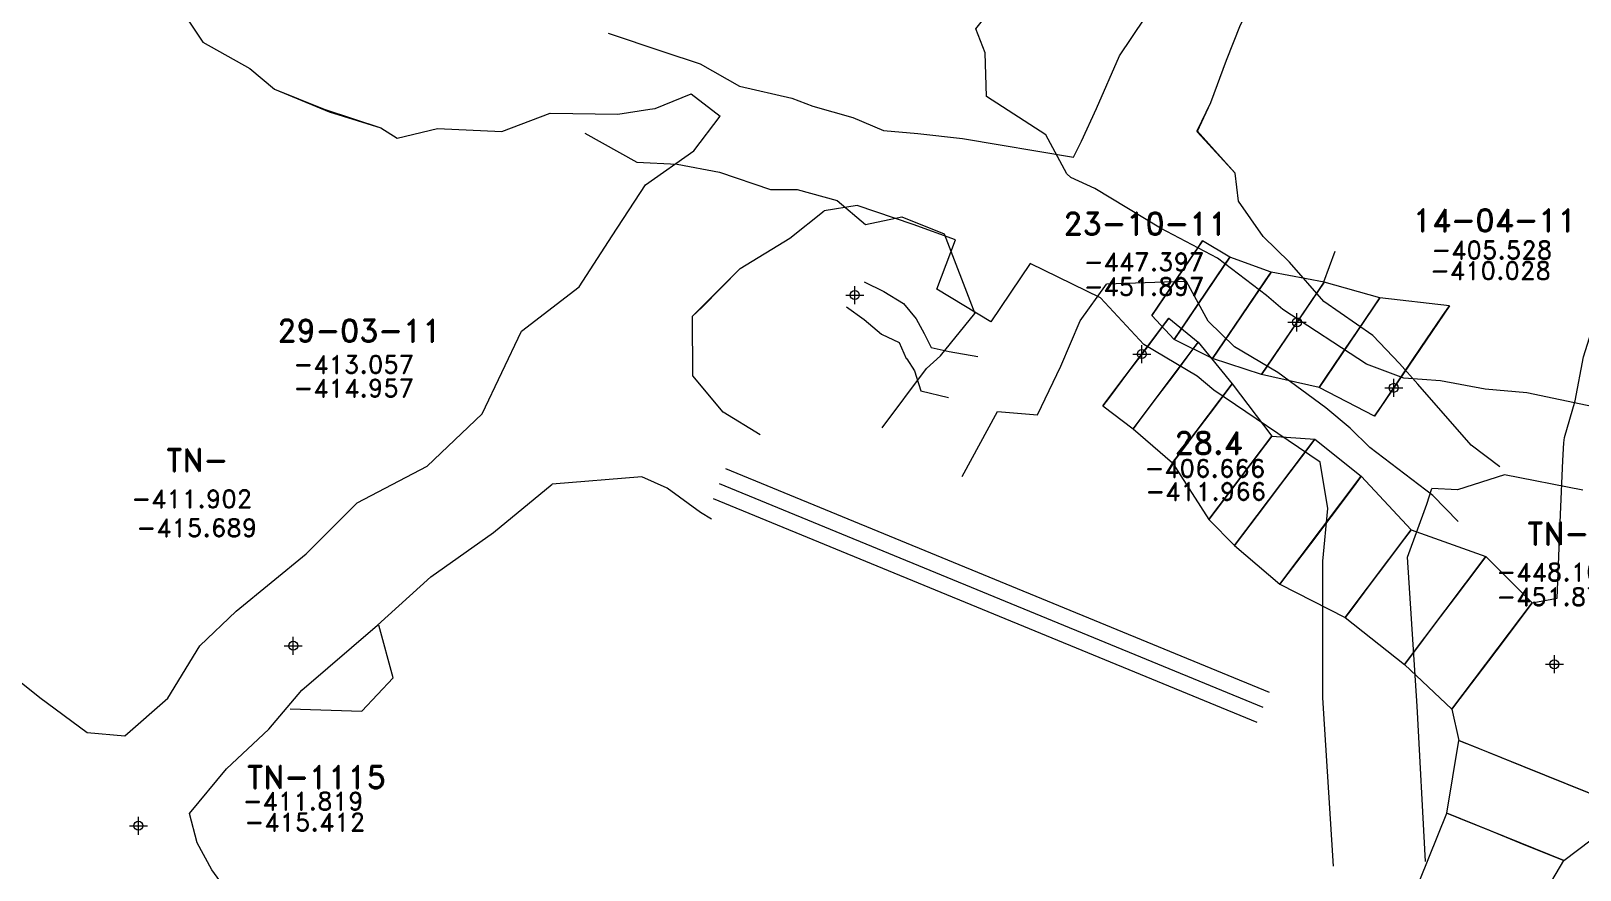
# Model space of a CAD drawing. Extents: x -47776 to 11079, y 0 to 10209.
# Drawn here: x 10704.3 to 10790.3, y 9816.8 to 9863.4 of the extents above; entities that cross this region are included whole.
import ezdxf
from ezdxf.enums import TextEntityAlignment as Align

# ---------------------------------------------------------------- set-up
doc = ezdxf.new("R2010")
doc.units = 0
doc.header["$MEASUREMENT"] = 0
doc.header["$PDMODE"] = 34
doc.header["$PDSIZE"] = 0.5
for name, color, linetype in [('abajo', 7, 'Continuous'), ('arriba', 7, 'Continuous'), ('CF-480-7855-EW-FIC', 226, 'Continuous'), ('CF-480-7855-EW-SCR', 226, 'Continuous'), ('F-480-7606-W-SCR', 5, 'Continuous'), ('F-480-8123-W-SCR', 5, 'Continuous'), ('PROYECTOS', 7, 'Continuous'), ('R-480-7855-NE-SCR', 7, 'Continuous'), ('R-500-7779-SW-SCR', 7, 'Continuous'), ('sec', 7, 'Continuous')]:
    doc.layers.add(name, color=color, linetype=linetype)
doc.styles.add('ROMAND', font='ROMAND.SHX')
doc.styles.add('ROMANS', font='ROMANS.SHX', dxfattribs={"width": 2.5})

# ---------------------------------------------------------------- blocks, each defined once
blk = doc.blocks.new('F2')
at = {"lineweight": 0}
blk.add_point((0, 0), dxfattribs=at)
at = {"lineweight": 0, "style": 'ROMAND'}
for tag, height, p in [('NOMBRE', 1.25, (0.201, 6.617)), ('CIELO', 1, (0.136, 4.616)), ('PISO', 1, (0.136, 3.247))]:
    blk.add_attdef(tag, text='', height=height, dxfattribs=at).set_placement(p, align=Align.CENTER)
at = {"lineweight": 0, "style": 'ROMANS', "flags": 1}
for tag, p in [('MINA', (-0.074, -3.255)), ('LOCALIZACION', (-0.074, -4.928)), ('ESTRUCTURA', (-0.074, -6.618)), ('NIVEL', (-0.074, -8.29)), ('OBRA', (-0.074, -10.121)), ('FECHA', (-0.074, -11.793)), ('ATRAS', (-0.074, -13.483)), ('TOPOGRAFO', (2.675, -15.297))]:
    blk.add_attdef(tag, text='', height=1.25, dxfattribs=at).set_placement(p, align=Align.CENTER)

msp = doc.modelspace()

# ---------------------------------------------------------------- linework, layer by layer
at = {"color": 1, "linetype": 'Continuous', "lineweight": 0, "flags": 128}
msp.add_lwpolyline([(10776.662, 9851.106), (10776.039, 9849.414)], dxfattribs=at)
at = {"layer": 'abajo', "color": 1, "linetype": 'Continuous', "lineweight": 0}
for points in [[(10783.014, 9848.098, -410.028), (10779.158, 9848.536, -410.984), (10776.077, 9849.416, -411.966), (10773.127, 9849.965, -412.59), (10770.838, 9850.791, -413.34), (10769.318, 9851.7, -413.578)], [(10778.864, 9841.972, -410.028), (10775.793, 9843.569, -410.984), (10772.599, 9844.283, -411.966), (10769.873, 9845.164, -412.59), (10767.753, 9846.237, -413.34), (10766.514, 9847.56, -413.578)]]:
    msp.add_polyline3d(points, dxfattribs=at)
at = {"layer": 'abajo', "linetype": 'Continuous', "lineweight": 0}
for points in [[(10750.56, 9849.422, -414.957), (10751.653, 9848.887, -416.498), (10752.742, 9848.232, -418.314), (10753.436, 9847.368, -419.506), (10753.882, 9846.558, -420.337), (10753.882, 9846.558, -420.337), (10754.273, 9845.787, -421.294), (10755.266, 9845.57, -422.338), (10756.866, 9845.287, -424.377)], [(10749.572, 9848.039, -414.957), (10750.549, 9847.341, -416.498), (10751.522, 9846.523, -418.314), (10752.506, 9846.066, -419.506), (10752.894, 9845.174, -420.337), (10752.921, 9845.155, -420.375), (10753.343, 9844.485, -421.294), (10753.696, 9843.372, -422.338), (10755.239, 9843.008, -424.377)]]:
    msp.add_polyline3d(points, dxfattribs=at)
at = {"layer": 'abajo', "color": 4, "linetype": 'Continuous', "lineweight": 0}
for points in [[(10767.46, 9847.415, -451.897), (10769.078, 9846.071, -451.792), (10770.973, 9843.768, -451.784), (10773.168, 9840.864, -451.974), (10775.547, 9840.699, -452.069), (10778.123, 9838.634, -452.06), (10780.897, 9835.669, -451.949), (10785.035, 9834.181, -452.038), (10787.61, 9831.616, -452.028), (10788.995, 9831.875, -452.738)], [(10763.791, 9842.542, -451.897), (10765.468, 9841.278, -451.792), (10767.665, 9839.374, -451.784), (10769.679, 9836.23, -451.974), (10771.096, 9834.788, -452.069), (10773.612, 9832.643, -452.06), (10777.228, 9830.796, -451.949), (10780.523, 9828.189, -452.038), (10783.158, 9825.704, -452.028), (10783.535, 9823.977, -451.763)], [(10774.042, 9798.047, -451.494), (10774.659, 9799.308, -451.507), (10774.961, 9801.126, -451.525), (10775.261, 9801.868, -451.433), (10776.329, 9805.319, -451.268), (10778.178, 9808.563, -451.604), (10779.173, 9812.366, -451.642), (10781.376, 9816.222, -451.685), (10782.873, 9819.931, -451.724), (10783.535, 9823.977, -451.763)], [(10777.659, 9796.587, -451.494), (10778.183, 9797.886, -451.507), (10779.505, 9799.293, -451.525), (10781.381, 9799.399, -451.433), (10783.656, 9802.363, -451.268), (10783.649, 9806.355, -451.604), (10785.201, 9809.934, -451.642), (10787.311, 9813.827, -451.685), (10789.364, 9817.312, -451.724), (10793.087, 9820.123, -451.763)]]:
    msp.add_polyline3d(points, dxfattribs=at)
at = {"layer": 'arriba', "color": 1, "linetype": 'Continuous', "lineweight": 0}
for points in [[(10783.014, 9848.098, -405.528), (10779.158, 9848.536, -405.684), (10776.077, 9849.416, -406.666), (10773.127, 9849.965, -407.39), (10770.838, 9850.791, -407.44), (10769.318, 9851.7, -408.178)], [(10778.864, 9841.972, -405.528), (10775.793, 9843.569, -405.684), (10772.599, 9844.283, -406.666), (10769.873, 9845.164, -407.39), (10767.753, 9846.237, -407.44), (10766.514, 9847.56, -408.178)]]:
    msp.add_polyline3d(points, dxfattribs=at)
at = {"layer": 'arriba', "linetype": 'Continuous', "lineweight": 0}
for points in [[(10750.56, 9849.422, -413.057), (10751.653, 9848.887, -414.598), (10752.742, 9848.232, -415.914), (10753.436, 9847.368, -417.106), (10753.882, 9846.558, -418.037), (10753.882, 9846.558, -418.037), (10754.273, 9845.787, -418.594), (10755.266, 9845.57, -418.938), (10756.866, 9845.287, -421.877)], [(10749.572, 9848.039, -413.057), (10750.549, 9847.341, -414.598), (10751.522, 9846.523, -415.914), (10752.506, 9846.066, -417.106), (10752.894, 9845.174, -418.037), (10752.921, 9845.155, -418.075), (10753.343, 9844.485, -418.594), (10753.696, 9843.372, -418.938), (10755.239, 9843.008, -421.877)]]:
    msp.add_polyline3d(points, dxfattribs=at)
at = {"layer": 'arriba', "color": 4, "linetype": 'Continuous', "lineweight": 0}
for points in [[(10767.46, 9847.415, -447.397), (10769.078, 9846.071, -447.492), (10770.973, 9843.768, -447.784), (10773.168, 9840.864, -447.974), (10775.547, 9840.699, -448.069), (10778.123, 9838.634, -448.46), (10780.897, 9835.669, -448.449), (10785.035, 9834.181, -448.238), (10787.61, 9831.616, -448.328), (10788.995, 9831.875, -448.038)], [(10763.791, 9842.542, -447.397), (10765.468, 9841.278, -447.492), (10767.665, 9839.374, -447.784), (10769.679, 9836.23, -447.974), (10771.096, 9834.788, -448.069), (10773.612, 9832.643, -448.46), (10777.228, 9830.796, -448.449), (10780.523, 9828.189, -448.238), (10783.158, 9825.704, -448.328), (10783.535, 9823.977, -446.463)], [(10774.042, 9798.047, -447.094), (10774.659, 9799.308, -446.507), (10774.961, 9801.126, -446.725), (10775.261, 9801.868, -446.533), (10776.329, 9805.319, -446.068), (10778.178, 9808.563, -445.204), (10779.173, 9812.366, -446.342), (10781.376, 9816.222, -446.385), (10782.873, 9819.931, -447.024), (10783.535, 9823.977, -446.463)], [(10777.659, 9796.587, -447.094), (10778.183, 9797.886, -446.507), (10779.505, 9799.293, -446.725), (10781.381, 9799.399, -446.533), (10783.656, 9802.363, -446.068), (10783.649, 9806.355, -445.204), (10785.201, 9809.934, -446.342), (10787.311, 9813.827, -446.385), (10789.364, 9817.312, -447.024), (10793.087, 9820.123, -446.463)]]:
    msp.add_polyline3d(points, dxfattribs=at)
at = {"layer": 'CF-480-7855-EW-SCR', "color": 5, "linetype": 'Continuous', "lineweight": 0, "flags": 128}
msp.add_lwpolyline([(10718.713, 9825.725), (10722.701, 9825.592), (10724.429, 9827.45), (10723.632, 9830.371)], dxfattribs=at)
at = {"layer": 'CF-480-7855-EW-SCR', "color": 5, "linetype": 'Continuous', "lineweight": 0}
for points in [[(10709.558, 9824.225, -411.972), (10711.929, 9826.319, -411.595), (10713.709, 9829.222, -411.722), (10715.733, 9831.157, -411.818)], [(10709.558, 9824.225, -415.972), (10711.929, 9826.319, -415.695), (10713.709, 9829.222, -415.522), (10715.733, 9831.157, -415.518)], [(10701.376, 9830.231, -414.882), (10703.421, 9827.479, -415.034), (10704.839, 9826.353, -415.216), (10707.466, 9824.421, -415.263)], [(10701.376, 9830.231, -410.382), (10703.421, 9827.479, -411.234), (10704.839, 9826.353, -411.416), (10707.466, 9824.421, -410.963)], [(10713.13, 9819.912, -411.972), (10715.182, 9822.392, -411.595), (10717.536, 9824.601, -411.722), (10719.368, 9826.767, -411.818)], [(10713.13, 9819.912, -415.972), (10715.182, 9822.392, -415.695), (10717.536, 9824.601, -415.522), (10719.368, 9826.767, -415.518)], [(10707.466, 9824.421, -410.963), (10707.466, 9824.421, -410.963), (10707.466, 9824.421, -410.963), (10709.558, 9824.225, -411.972)], [(10707.466, 9824.421, -415.263), (10707.466, 9824.421, -415.263), (10707.466, 9824.421, -415.263), (10709.558, 9824.225, -415.972)], [(10713.569, 9818.291, -415.693), (10713.569, 9818.291, -415.693), (10713.13, 9819.912, -415.972)], [(10713.569, 9818.291, -411.593), (10713.569, 9818.291, -411.593), (10713.13, 9819.912, -411.972)], [(10719.378, 9810.633, -411.208), (10718.231, 9812.151, -411.225), (10715.968, 9814.604, -411.054), (10714.372, 9816.784, -411.578), (10713.569, 9818.291, -411.593)], [(10719.378, 9810.633, -415.708), (10718.231, 9812.151, -415.725), (10715.968, 9814.604, -415.454), (10714.372, 9816.784, -415.578), (10713.569, 9818.291, -415.693)]]:
    msp.add_polyline3d(points, dxfattribs=at)
at = {"layer": 'F-480-7606-W-SCR', "color": 5, "linetype": 'Continuous', "lineweight": 0}
for points in [[(10701.258, 9875.931, -411.334), (10703.8, 9874.36, -412.176), (10705.84, 9872.589, -412.732), (10706.65, 9869.503, -412.487), (10706.004, 9868.101, -412.863), (10708.164, 9866.329, -412.858), (10710.186, 9867.428, -412.622), (10712.167, 9865.301, -412.874), (10713.88, 9862.741, -412.925), (10716.476, 9861.272, -412.477), (10717.858, 9860.115, -412.648), (10720.886, 9858.857, -412.646), (10723.753, 9857.98, -413.713)], [(10701.258, 9875.931, -416.634), (10703.8, 9874.36, -416.676), (10705.84, 9872.589, -416.632), (10706.65, 9869.503, -416.687), (10706.004, 9868.101, -416.763), (10708.164, 9866.329, -416.758), (10710.186, 9867.428, -416.722), (10712.167, 9865.301, -416.774), (10713.88, 9862.741, -416.725), (10716.476, 9861.272, -416.777), (10717.858, 9860.115, -416.748), (10720.596, 9859.019, -416.746), (10723.753, 9857.98, -416.813)], [(10757.267, 9862.145, -412.671), (10757.267, 9862.145, -412.671), (10757.267, 9862.145, -412.671), (10757.267, 9862.145, -412.671), (10756.751, 9863.478, -413.524), (10759.185, 9866.529, -413.493), (10760.592, 9869.022, -413.098), (10762.274, 9870.469, -413.024), (10763.87, 9871.388, -413.136), (10763.87, 9871.388, -413.136)], [(10757.267, 9862.145, -417.271), (10757.267, 9862.145, -417.271), (10757.267, 9862.145, -417.271), (10757.267, 9862.145, -417.271), (10756.751, 9863.478, -417.224), (10759.185, 9866.529, -416.993), (10760.592, 9869.022, -416.898), (10762.274, 9870.469, -416.824), (10763.87, 9871.388, -416.736), (10763.87, 9871.388, -416.736)], [(10760.632, 9857.597, -412.68), (10760.632, 9857.597, -412.68), (10760.632, 9857.597, -412.68), (10760.632, 9857.597, -412.68), (10757.346, 9859.725, -412.874), (10757.267, 9862.145, -412.671)], [(10760.632, 9857.597, -417.18), (10760.632, 9857.597, -417.18), (10760.632, 9857.597, -417.18), (10760.632, 9857.597, -417.18), (10757.346, 9859.725, -417.174), (10757.267, 9862.145, -417.271)], [(10723.753, 9857.98, -413.713), (10724.648, 9857.407, -413.113), (10726.893, 9857.947, -412.813), (10730.458, 9857.775, -412.513), (10733.138, 9858.785, -412.513), (10736.886, 9858.742, -412.013), (10738.666, 9859.01, -412.013), (10738.963, 9859.054, -412.013), (10740.965, 9859.861, -411.313)], [(10723.753, 9857.98, -416.813), (10724.648, 9857.407, -417.113), (10726.893, 9857.947, -417.113), (10730.458, 9857.775, -416.913), (10733.138, 9858.785, -416.813), (10736.886, 9858.742, -417.013), (10738.666, 9859.01, -417.013), (10738.963, 9859.054, -417.013), (10740.965, 9859.861, -417.013)], [(10740.965, 9859.861, -411.313), (10740.965, 9859.861, -411.313), (10742.572, 9858.618, -412.279), (10742.572, 9858.618, -412.279), (10742.572, 9858.618, -412.279)], [(10740.965, 9859.861, -417.013), (10740.965, 9859.861, -417.013), (10742.572, 9858.618, -417.179), (10742.572, 9858.618, -417.179), (10742.572, 9858.618, -417.179)], [(10738.421, 9854.808, -412.209), (10738.421, 9854.808, -412.209), (10738.421, 9854.808, -412.209), (10741.104, 9856.709, -412.483), (10742.572, 9858.618, -412.279)], [(10738.421, 9854.808, -416.609), (10738.421, 9854.808, -416.609), (10738.421, 9854.808, -416.609), (10741.104, 9856.709, -417.083), (10742.572, 9858.618, -417.179)], [(10773.784, 9847.893, -413.569), (10772.872, 9848.675, -413.276), (10770.162, 9850.737, -412.754), (10766.985, 9852.409, -412.932), (10763.342, 9854.613, -413.005), (10762.019, 9855.221, -412.796), (10761.791, 9855.416, -412.794), (10760.632, 9857.597, -412.68)], [(10773.784, 9847.893, -417.464), (10772.872, 9848.675, -417.476), (10770.162, 9850.737, -417.454), (10766.985, 9852.409, -417.232), (10763.342, 9854.613, -417.305), (10762.019, 9855.221, -417.296), (10761.791, 9855.416, -417.294), (10760.632, 9857.597, -417.18)], [(10715.733, 9831.157, -411.818), (10715.733, 9831.157, -411.818), (10719.598, 9834.329, -411.654), (10722.429, 9837.153, -411.862), (10726.319, 9839.199, -411.876), (10729.361, 9842.094, -411.49), (10731.557, 9846.686, -411.421), (10734.74, 9849.157, -412.329), (10736.581, 9851.982, -412.519), (10738.421, 9854.808, -412.209)], [(10715.733, 9831.157, -415.518), (10715.733, 9831.157, -415.518), (10719.598, 9834.329, -415.854), (10722.429, 9837.153, -415.962), (10726.319, 9839.199, -415.876), (10729.361, 9842.094, -416.39), (10731.557, 9846.686, -416.121), (10734.74, 9849.157, -416.229), (10736.581, 9851.982, -416.519), (10738.421, 9854.808, -416.609)], [(10741.031, 9847.523, -412.519), (10741.578, 9848.024, -412.493), (10743.672, 9850.174, -412.088), (10746.425, 9851.86, -412.483), (10748.338, 9853.364, -412.279)], [(10741.031, 9847.523, -416.519), (10741.031, 9847.523, -416.519), (10743.672, 9850.174, -417.088), (10746.425, 9851.86, -417.083), (10748.338, 9853.364, -417.179)], [(10755.617, 9851.754, -412.68), (10755.617, 9851.754, -412.68), (10755.617, 9851.754, -412.68), (10753.266, 9852.62, -412.579), (10750.161, 9853.663, -412.874), (10748.338, 9853.364, -412.279)], [(10755.617, 9851.754, -417.18), (10755.617, 9851.754, -417.18), (10755.617, 9851.754, -417.18), (10753.266, 9852.62, -417.179), (10750.161, 9853.663, -417.174), (10748.338, 9853.364, -417.179)], [(10769.942, 9843.415, -413.569), (10769.03, 9844.197, -413.276), (10766.059, 9845.956, -412.754), (10763.664, 9848.539, -412.932), (10759.76, 9850.439, -413.005), (10757.577, 9847.209, -412.796), (10754.588, 9849.015, -412.794), (10755.617, 9851.754, -412.68)], [(10769.942, 9843.415, -417.464), (10769.03, 9844.197, -417.476), (10766.059, 9845.956, -417.454), (10763.664, 9848.539, -417.232), (10759.76, 9850.439, -417.305), (10757.577, 9847.209, -417.296), (10754.588, 9849.015, -417.294), (10755.617, 9851.754, -417.18)], [(10792.512, 9842.175, -412.144), (10787.314, 9843.259, -413.342), (10784.99, 9843.477, -413.379), (10782.527, 9843.94, -413.511), (10780.492, 9844.079, -413.557), (10778.423, 9844.85, -413.596), (10773.784, 9847.893, -413.569)], [(10792.512, 9842.175, -416.644), (10787.314, 9843.259, -417.442), (10784.99, 9843.477, -417.579), (10782.527, 9843.94, -417.211), (10780.492, 9844.079, -417.257), (10778.423, 9844.85, -417.396), (10773.784, 9847.893, -417.464)], [(10744.782, 9840.933, -409.588), (10742.741, 9842.192, -409.989), (10741.05, 9844.216, -409.967), (10741.031, 9847.523, -412.519)], [(10744.782, 9840.933, -417.388), (10742.741, 9842.192, -416.989), (10741.05, 9844.216, -416.467), (10741.031, 9847.523, -416.519)], [(10776.586, 9816.991, -413.172), (10775.989, 9826.345, -413.178), (10776, 9833.925, -413.306), (10776.265, 9836.84, -413.533), (10775.846, 9839.424, -413.457), (10769.942, 9843.415, -413.569)], [(10776.586, 9816.991, -416.772), (10775.989, 9826.345, -416.878), (10776, 9833.925, -417.106), (10776.265, 9836.84, -417.333), (10775.846, 9839.424, -417.257), (10769.942, 9843.415, -417.464)], [(10742.087, 9836.257, -409.588), (10741.479, 9836.633, -409.989), (10739.634, 9837.974, -409.967), (10738.227, 9838.601, -409.411), (10733.246, 9838.2, -411.49)], [(10742.087, 9836.257, -417.388), (10741.479, 9836.633, -416.989), (10739.634, 9837.974, -416.467), (10738.227, 9838.601, -416.011), (10733.246, 9838.2, -416.39)], [(10790.414, 9837.869, -412.144), (10786.08, 9838.724, -413.342), (10783.468, 9837.881, -413.379), (10782.036, 9837.961, -413.457), (10782.036, 9837.961, -413.457), (10782.036, 9837.961, -413.457), (10782.036, 9837.961, -413.457)], [(10790.414, 9837.869, -416.644), (10786.08, 9838.724, -417.442), (10783.468, 9837.881, -417.579), (10782.036, 9837.961, -417.257), (10782.036, 9837.961, -417.257), (10782.036, 9837.961, -417.257), (10782.036, 9837.961, -417.257)], [(10719.368, 9826.767, -411.818), (10719.368, 9826.767, -411.818), (10723.554, 9830.365, -411.654), (10726.526, 9833.048, -411.862), (10729.992, 9835.518, -411.876), (10733.246, 9838.2, -411.49)], [(10719.368, 9826.767, -415.518), (10719.368, 9826.767, -415.518), (10723.554, 9830.365, -415.854), (10726.526, 9833.048, -415.962), (10729.992, 9835.518, -415.876), (10733.246, 9838.2, -416.39)], [(10781.698, 9817.257, -413.172), (10781.233, 9825.88, -413.178), (10780.695, 9834.142, -413.306), (10781.76, 9837.094, -413.533), (10782.036, 9837.961, -413.457), (10782.036, 9837.961, -413.457)], [(10781.698, 9817.257, -416.772), (10781.233, 9825.88, -416.878), (10780.695, 9834.142, -417.106), (10781.76, 9837.094, -417.333), (10782.036, 9837.961, -417.257), (10782.036, 9837.961, -417.257)]]:
    msp.add_polyline3d(points, dxfattribs=at)
at = {"layer": 'PROYECTOS', "color": 5, "linetype": 'Continuous', "lineweight": 0, "flags": 128}
for points in [[(10742.863, 9839.069), (10773.013, 9826.644)], [(10742.177, 9837.405), (10772.327, 9824.98)]]:
    msp.add_lwpolyline(points, dxfattribs=at)
at = {"layer": 'PROYECTOS', "color": 5, "linetype": 'Continuous', "lineweight": 0, "elevation": -412.972, "flags": 128}
msp.add_lwpolyline([(10742.52, 9838.237), (10772.67, 9825.812)], dxfattribs=at)
at = {"layer": 'R-480-7855-NE-SCR', "linetype": 'Continuous', "lineweight": 0}
for points in [[(10762.161, 9856.344, -424.127), (10762.615, 9857.231, -424.205), (10763.435, 9859.051, -424.861), (10764.711, 9861.982, -424.71), (10766.114, 9864.064, -425.304), (10766.534, 9866.201, -425.468), (10765.577, 9866.959, -425.785), (10766.418, 9868.991, -425.792), (10767.943, 9868.952, -425.509), (10769.075, 9870.724, -425.672)], [(10762.161, 9856.344, -428.527), (10762.615, 9857.231, -428.605), (10763.435, 9859.051, -428.761), (10764.711, 9861.982, -429.01), (10766.114, 9864.064, -429.404), (10766.534, 9866.201, -429.568), (10765.577, 9866.958, -429.585), (10766.418, 9868.991, -425.792), (10767.943, 9868.952, -429.609), (10769.075, 9870.724, -429.772)], [(10769.018, 9857.759, -424.135), (10769.785, 9859.384, -424.71), (10770.654, 9861.739, -425.304), (10771.43, 9863.694, -425.468), (10772.111, 9865.025, -425.785), (10772.157, 9865.114, -425.792), (10773.106, 9866.308, -425.509), (10774.238, 9868.08, -425.672)], [(10769.026, 9857.816, -428.435), (10769.785, 9859.384, -429.01), (10770.654, 9861.739, -429.404), (10771.43, 9863.694, -429.568), (10772.111, 9865.025, -429.585), (10772.157, 9865.114, -429.592), (10773.106, 9866.308, -429.609), (10774.238, 9868.08, -429.772)], [(10736.349, 9863.224, -422.683), (10739.382, 9862.211, -423.005), (10741.468, 9861.521, -422.827), (10743.636, 9860.298, -423.169), (10746.543, 9859.622, -423.171)], [(10736.349, 9863.224, -426.983), (10739.382, 9862.211, -427.305), (10741.468, 9861.521, -427.227), (10743.636, 9860.298, -427.269), (10746.543, 9859.622, -427.271)], [(10746.543, 9859.622, -423.171), (10747.717, 9859.179, -423.692), (10749.935, 9858.552, -423.526), (10751.625, 9857.822, -423.631), (10753.526, 9857.662, -423.841), (10756.015, 9857.39, -423.786), (10762.161, 9856.344, -424.127)], [(10746.543, 9859.622, -427.271), (10747.717, 9859.179, -427.192), (10749.935, 9858.552, -427.526), (10751.625, 9857.822, -427.831), (10753.526, 9857.662, -427.941), (10756.015, 9857.39, -428.086), (10762.161, 9856.344, -428.527)], [(10735.058, 9857.672, -422.683), (10737.955, 9856.075, -423.005), (10740.177, 9855.969, -422.827), (10742.526, 9855.525, -423.169), (10745.365, 9854.557, -423.171)], [(10735.058, 9857.672, -426.983), (10737.955, 9856.075, -427.305), (10740.177, 9855.969, -427.227), (10742.526, 9855.525, -427.269), (10745.365, 9854.557, -427.271)], [(10778.768, 9846.455, -423.814), (10776.053, 9848.333, -423.919), (10774.138, 9850.527, -423.823), (10772.677, 9851.95, -424.026), (10771.32, 9853.901, -424.129), (10771.133, 9855.452, -424.231), (10769.018, 9857.759, -424.135)], [(10778.768, 9846.455, -428.214), (10776.053, 9848.333, -428.219), (10774.138, 9850.527, -428.123), (10772.677, 9851.95, -428.126), (10771.32, 9853.901, -428.329), (10771.133, 9855.452, -428.331), (10769.026, 9857.816, -428.435)], [(10745.365, 9854.557, -423.171), (10746.835, 9854.563, -423.692), (10749.053, 9853.935, -423.526), (10750.63, 9852.616, -423.631), (10752.644, 9853.046, -423.841), (10755.001, 9852.086, -423.786), (10756.685, 9847.665, -423.655)], [(10745.365, 9854.557, -427.271), (10746.835, 9854.563, -427.192), (10749.053, 9853.935, -427.526), (10750.63, 9852.616, -427.831), (10752.644, 9853.046, -427.941), (10755.001, 9852.086, -428.086), (10756.685, 9847.665, -428.355)], [(10776.158, 9842.426, -423.814), (10773.498, 9844.388, -423.919), (10771.093, 9845.827, -423.823), (10769.632, 9847.25, -424.026), (10768.438, 9849.453, -424.129), (10767.218, 9849.409, -424.231), (10763.995, 9849.293, -423.992)], [(10776.158, 9842.426, -428.214), (10773.498, 9844.388, -428.219), (10771.093, 9845.827, -428.123), (10769.632, 9847.25, -428.126), (10768.438, 9849.453, -428.329), (10767.218, 9849.409, -428.331), (10763.995, 9849.293, -428.392)], [(10755.989, 9838.628, -423.131), (10757.943, 9842.228, -423.396), (10760.171, 9842.041, -423.861), (10761.47, 9844.755, -423.655), (10762.528, 9847.265, -423.63), (10763.995, 9849.293, -423.992)], [(10755.989, 9838.628, -428.031), (10757.943, 9842.228, -428.296), (10760.171, 9842.041, -428.161), (10761.47, 9844.755, -428.355), (10762.528, 9847.265, -428.43), (10763.995, 9849.293, -428.392)], [(10751.546, 9841.329, -428.031), (10754.013, 9844.618, -428.296), (10754.788, 9845.314, -428.161), (10756.685, 9847.665, -428.355), (10756.708, 9847.734, -428.357)], [(10751.546, 9841.329, -423.131), (10754.013, 9844.618, -423.396), (10754.788, 9845.314, -423.861), (10756.685, 9847.665, -423.655)], [(10785.806, 9839.151, -425.074), (10784.214, 9840.362, -424.758), (10781.257, 9843.742, -424.422), (10780.245, 9844.889, -424.409), (10778.768, 9846.455, -423.814)], [(10785.806, 9839.151, -428.274), (10784.214, 9840.362, -428.458), (10781.257, 9843.742, -428.422), (10780.245, 9844.889, -428.209), (10778.768, 9846.455, -428.214)], [(10783.505, 9836.126, -425.074), (10782.095, 9837.576, -424.758), (10778.593, 9840.24, -424.422), (10777.52, 9841.307, -424.409), (10776.158, 9842.426, -423.814)], [(10783.505, 9836.126, -428.274), (10782.095, 9837.576, -428.458), (10778.593, 9840.24, -428.422), (10777.52, 9841.307, -428.209), (10776.158, 9842.426, -428.214)]]:
    msp.add_polyline3d(points, dxfattribs=at)
at = {"layer": 'R-500-7779-SW-SCR', "color": 4, "linetype": 'Continuous', "lineweight": 0}
for points in [[(10789.181, 9836.51, -448.803), (10789.311, 9839.504, -449.84), (10789.355, 9840.501, -449.652), (10789.397, 9840.796, -449.686), (10789.994, 9842.819, -450.122), (10790.449, 9845.263, -450.603), (10791.005, 9847.022, -450.865), (10791.005, 9847.022, -450.865)], [(10789.181, 9836.51, -453.403), (10789.311, 9839.504, -453.84), (10789.355, 9840.501, -454.052), (10789.397, 9840.796, -454.086), (10789.994, 9842.819, -454.422), (10790.449, 9845.263, -454.903), (10791.005, 9847.022, -455.665), (10791.005, 9847.022, -455.665)], [(10788.995, 9831.875, -448.038), (10788.995, 9831.875, -448.038), (10789.181, 9836.51, -448.803)], [(10788.995, 9831.875, -452.738), (10788.995, 9831.875, -452.738), (10789.181, 9836.51, -453.403)]]:
    msp.add_polyline3d(points, dxfattribs=at)
at = {"layer": 'sec', "color": 1, "linetype": 'Continuous', "lineweight": 0}
for points in [[(10769.318, 9851.7, -413.578), (10766.514, 9847.56, -413.578), (10766.514, 9847.56, -410.446), (10766.794, 9847.974, -408.858), (10767.566, 9849.113, -408.178), (10768.267, 9850.147, -408.178), (10769.038, 9851.286, -408.858), (10769.318, 9851.7, -410.446), (10769.318, 9851.7, -413.578)], [(10770.838, 9850.791, -413.34), (10767.753, 9846.237, -413.34), (10767.753, 9846.237, -409.918), (10768.062, 9846.693, -408.184), (10768.91, 9847.945, -407.44), (10769.681, 9849.083, -407.44), (10770.53, 9850.336, -408.184), (10770.838, 9850.791, -409.918), (10770.838, 9850.791, -413.34)], [(10773.127, 9849.965, -412.59), (10769.873, 9845.164, -412.59), (10769.873, 9845.164, -409.574), (10770.199, 9845.644, -408.046), (10771.093, 9846.964, -407.39), (10771.907, 9848.165, -407.39), (10772.801, 9849.485, -408.046), (10773.127, 9849.965, -409.574), (10773.127, 9849.965, -412.59)], [(10776.077, 9849.416, -411.966), (10772.599, 9844.283, -411.966), (10772.599, 9844.283, -408.892), (10772.947, 9844.797, -407.333), (10773.903, 9846.208, -406.666), (10774.773, 9847.491, -406.666), (10775.729, 9848.903, -407.333), (10776.077, 9849.416, -408.892), (10776.077, 9849.416, -411.966)], [(10779.158, 9848.536, -410.984), (10775.793, 9843.569, -410.984), (10775.793, 9843.569, -407.91), (10776.13, 9844.066, -406.352), (10777.055, 9845.432, -405.684), (10777.896, 9846.674, -405.684), (10778.822, 9848.04, -406.352), (10779.158, 9848.536, -407.91), (10779.158, 9848.536, -410.984)], [(10783.014, 9848.098, -410.028), (10778.864, 9841.972, -410.028), (10778.864, 9841.972, -407.418), (10779.279, 9842.585, -406.095), (10780.42, 9844.269, -405.528), (10781.458, 9845.801, -405.528), (10782.599, 9847.486, -406.095), (10783.014, 9848.098, -407.418), (10783.014, 9848.098, -410.028)]]:
    msp.add_polyline3d(points, dxfattribs=at)
at = {"layer": 'sec', "color": 4, "linetype": 'Continuous', "lineweight": 0}
for points in [[(10763.791, 9842.542, -451.897), (10767.46, 9847.415, -451.897), (10767.46, 9847.415, -449.287), (10767.093, 9846.927, -447.964), (10766.084, 9845.587, -447.397), (10765.167, 9844.369, -447.397), (10764.158, 9843.029, -447.964), (10763.791, 9842.542, -449.287), (10763.791, 9842.542, -451.897)], [(10765.468, 9841.278, -451.792), (10769.078, 9846.071, -451.792), (10769.078, 9846.071, -449.298), (10768.717, 9845.592, -448.033), (10767.724, 9844.274, -447.492), (10766.822, 9843.076, -447.492), (10765.829, 9841.758, -448.033), (10765.468, 9841.278, -449.298), (10765.468, 9841.278, -451.792)], [(10767.665, 9839.374, -451.784), (10770.973, 9843.768, -451.784), (10770.973, 9843.768, -449.464), (10770.642, 9843.328, -448.288), (10769.732, 9842.12, -447.784), (10768.905, 9841.022, -447.784), (10767.995, 9839.814, -448.288), (10767.665, 9839.374, -449.464), (10767.665, 9839.374, -451.784)], [(10769.679, 9836.23, -451.974), (10773.168, 9840.864, -451.974), (10773.168, 9840.864, -449.654), (10772.819, 9840.4, -448.478), (10771.859, 9839.126, -447.974), (10770.987, 9837.968, -447.974), (10770.027, 9836.694, -448.478), (10769.679, 9836.23, -449.654), (10769.679, 9836.23, -451.974)], [(10771.096, 9834.788, -452.069), (10775.547, 9840.699, -452.069), (10775.547, 9840.699, -449.749), (10775.102, 9840.108, -448.573), (10773.878, 9838.482, -448.069), (10772.765, 9837.004, -448.069), (10771.541, 9835.379, -448.573), (10771.096, 9834.788, -449.749), (10771.096, 9834.788, -452.069)], [(10773.612, 9832.643, -452.06), (10778.123, 9838.634, -452.06), (10778.123, 9838.634, -449.972), (10777.672, 9838.035, -448.914), (10776.431, 9836.387, -448.46), (10775.303, 9834.889, -448.46), (10774.063, 9833.242, -448.914), (10773.612, 9832.643, -449.972), (10773.612, 9832.643, -452.06)], [(10777.228, 9830.796, -451.949), (10780.897, 9835.669, -451.949), (10780.897, 9835.669, -449.919), (10780.531, 9835.181, -448.89), (10779.521, 9833.841, -448.449), (10778.604, 9832.623, -448.449), (10777.595, 9831.283, -448.89), (10777.228, 9830.796, -449.919), (10777.228, 9830.796, -451.949)], [(10780.523, 9828.189, -452.038), (10785.035, 9834.181, -452.038), (10785.035, 9834.181, -449.834), (10784.583, 9833.582, -448.717), (10783.343, 9831.934, -448.238), (10782.215, 9830.436, -448.238), (10780.974, 9828.788, -448.717), (10780.523, 9828.189, -449.834), (10780.523, 9828.189, -452.038)], [(10783.158, 9825.704, -452.028), (10787.61, 9831.616, -452.028), (10787.61, 9831.616, -449.882), (10787.164, 9831.025, -448.794), (10785.94, 9829.399, -448.328), (10784.827, 9827.921, -448.328), (10783.603, 9826.295, -448.794), (10783.158, 9825.704, -449.882), (10783.158, 9825.704, -452.028)], [(10793.087, 9820.123, -451.763), (10783.535, 9823.977, -451.763), (10783.535, 9823.977, -448.689), (10784.49, 9823.592, -447.13), (10787.117, 9822.532, -446.463), (10789.505, 9821.568, -446.463), (10792.132, 9820.508, -447.13), (10793.087, 9820.123, -448.689), (10793.087, 9820.123, -451.763)], [(10789.364, 9817.312, -451.724), (10782.873, 9819.931, -451.724), (10782.873, 9819.931, -448.998), (10783.522, 9819.669, -447.616), (10785.307, 9818.949, -447.024), (10786.93, 9818.294, -447.024), (10788.715, 9817.574, -447.616), (10789.364, 9817.312, -448.998), (10789.364, 9817.312, -451.724)]]:
    msp.add_polyline3d(points, dxfattribs=at)

# ---------------------------------------------------------------- block references
at = {"color": 4, "linetype": 'Continuous', "lineweight": 0}
msp.add_blockref('F2', (10765.956, 9845.417, -447.397), dxfattribs=at).add_auto_attribs({'NOMBRE': '23-10-11', 'CIELO': '-447.397', 'PISO': '-451.897'})
at = {"color": 1, "linetype": 'Continuous', "lineweight": 0}
ref = msp.add_blockref('F2', (10779.93, 9843.545, -405.528), dxfattribs=at)
ref.add_attrib('NOMBRE', '14-04-11', dxfattribs={"lineweight": 0, "height": 1.25, "style": 'ROMAND'}).set_placement((10785.529, 9852.221, -405.528), align=Align.CENTER)
ref.add_attrib('CIELO', '-405.528', dxfattribs={"lineweight": 0, "height": 1, "style": 'ROMAND'}).set_placement((10785.376, 9850.696, -405.528), align=Align.CENTER)
ref.add_attrib('PISO', '-410.028', dxfattribs={"lineweight": 0, "height": 1, "style": 'ROMAND'}).set_placement((10785.3, 9849.552, -405.528), align=Align.CENTER)
at = {"linetype": 'Continuous', "lineweight": 0}
ref = msp.add_blockref('F2', (10750.037, 9848.69, -413.057), dxfattribs=at)
ref.add_attrib('NOMBRE', '29-03-11', dxfattribs={"lineweight": 0, "height": 1.25, "style": 'ROMAND'}).set_placement((10722.553, 9846.093, -413.057), align=Align.CENTER)
ref.add_attrib('CIELO', '-413.057', dxfattribs={"lineweight": 0, "height": 1, "style": 'ROMAND'}).set_placement((10722.261, 9844.344, -413.057), align=Align.CENTER)
ref.add_attrib('PISO', '-414.957', dxfattribs={"lineweight": 0, "height": 1, "style": 'ROMAND'}).set_placement((10722.261, 9843.032, -413.057), align=Align.CENTER)
at = {"color": 1, "linetype": 'Continuous', "lineweight": 0}
ref = msp.add_blockref('F2', (10774.562, 9847.181, -406.666), dxfattribs=at)
ref.add_attrib('NOMBRE', '28.4', dxfattribs={"lineweight": 0, "height": 1.25, "style": 'ROMAND'}).set_placement((10769.66, 9839.86, -406.666), align=Align.CENTER)
ref.add_attrib('CIELO', '-406.666', dxfattribs={"lineweight": 0, "height": 1, "style": 'ROMAND'}).set_placement((10769.463, 9838.575, -406.666), align=Align.CENTER)
ref.add_attrib('PISO', '-411.966', dxfattribs={"lineweight": 0, "height": 1, "style": 'ROMAND'}).set_placement((10769.512, 9837.291, -406.666), align=Align.CENTER)
at = {"layer": 'CF-480-7855-EW-FIC', "color": 8, "linetype": 'Continuous', "lineweight": 0}
ref = msp.add_blockref('F2', (10718.887, 9829.225, -411.902), dxfattribs=at)
ref.add_attrib('NOMBRE', 'TN-', dxfattribs={"layer": '0', "lineweight": 0, "height": 1.25, "style": 'ROMAND'}).set_placement((10713.551, 9838.902, -411.902), align=Align.CENTER)
ref.add_attrib('CIELO', '-411.902', dxfattribs={"layer": '0', "lineweight": 0, "height": 1, "style": 'ROMAND'}).set_placement((10713.272, 9836.881, -411.902), align=Align.CENTER)
ref.add_attrib('PISO', '-415.689', dxfattribs={"layer": '0', "lineweight": 0, "height": 1, "style": 'ROMAND'}).set_placement((10713.551, 9835.277, -411.902), align=Align.CENTER)
ref = msp.add_blockref('F2', (10710.304, 9819.235, -411.819), dxfattribs=at)
ref.add_attrib('NOMBRE', 'TN-1115', dxfattribs={"layer": '0', "lineweight": 0, "height": 1.25, "style": 'ROMAND'}).set_placement((10720.174, 9821.313, -411.819), align=Align.CENTER)
ref.add_attrib('CIELO', '-411.819', dxfattribs={"layer": '0', "lineweight": 0, "height": 1, "style": 'ROMAND'}).set_placement((10719.447, 9820.103, -411.819), align=Align.CENTER)
ref.add_attrib('PISO', '-415.412', dxfattribs={"layer": '0', "lineweight": 0, "height": 1, "style": 'ROMAND'}).set_placement((10719.544, 9818.941, -411.819), align=Align.CENTER)
at = {"layer": 'F-480-8123-W-SCR', "color": 4, "linetype": 'Continuous', "lineweight": 0}
msp.add_blockref('F2', (10788.839, 9828.205, -448.106), dxfattribs=at).add_auto_attribs({'NOMBRE': 'TN-', 'CIELO': '-448.106', 'PISO': '-451.875'})

doc.saveas('drawing.dxf')
